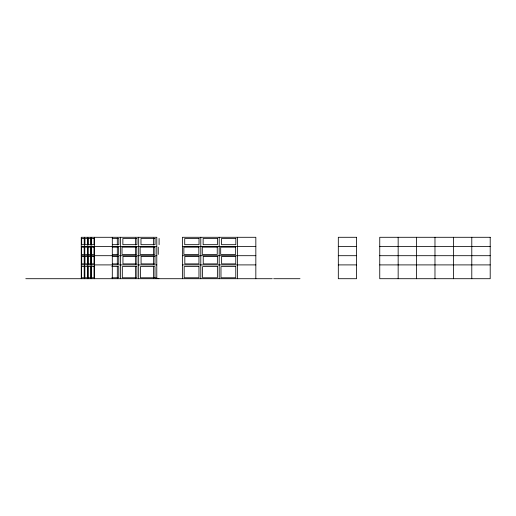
<?xml version="1.0" encoding="UTF-8"?>
<svg xmlns="http://www.w3.org/2000/svg" width="516" height="516" viewBox="0 0 516 516"><rect width="100%" height="100%" fill="white"/><g stroke="black" fill="none" stroke-linecap="round" stroke-linejoin="round"><path stroke-width="0.77" d="M112.565 238.469L118.822 238.469L118.822 244.681L112.565 244.681M81.264 246.493L156.787 246.493M182.38 246.493L255.833 246.493M338.315 246.493L356.543 246.493M379.75 246.493L490.2 246.493M112.436 247.145L118.641 247.145L118.641 254.453L112.436 254.453M81.264 255.697L156.787 255.697M182.38 255.697L255.833 255.697M338.315 255.697L356.543 255.697M379.75 255.697L490.2 255.697M112.572 256.439L118.757 256.439L118.757 263.889L112.572 263.889M81.264 264.901L156.787 264.901M182.38 264.901L255.833 264.901M338.315 264.901L356.543 264.901M379.75 264.901L490.2 264.901M111.862 266.598L118.764 266.598L118.764 277.782L111.862 277.782M154.987 277.782L140.423 277.782L140.423 266.598L154.987 266.598L154.987 277.782L158.909 278.711M25.8 278.711L272.287 278.711M273.648 278.711L299.996 278.711M471.792 237.289L471.792 278.711M453.383 237.289L453.383 278.711M434.975 237.289L434.975 278.711M416.567 237.289L416.567 278.711M398.159 237.289L398.159 278.711M255.833 278.711L255.833 237.289L182.38 237.289L182.38 278.711M237.605 237.289L237.605 278.711M219.197 237.289L219.197 278.711M200.788 237.289L200.788 278.711M159.089 238.469L159.089 244.681M158.251 247.145L158.251 254.453M156.787 278.711L156.787 237.289L81.264 237.289L81.264 278.711M153.542 238.057L153.542 244.958M153.542 247.261L153.542 254.93M153.542 256.465L153.542 264.134M153.542 266.437L153.542 277.943M138.669 237.289L138.669 278.711M135.431 238.057L135.431 244.958M135.431 247.261L135.431 254.93M135.431 256.465L135.431 264.134M135.431 266.437L135.431 277.943M120.557 237.289L120.557 278.711M117.313 238.057L117.313 244.958M117.313 247.261L117.313 254.93M117.313 256.465L117.313 264.134M117.313 266.437L117.313 277.943M112.301 237.289L112.301 278.711M94.37 237.289L94.37 278.711M91.093 237.289L91.093 278.711M87.817 237.289L87.817 278.711M84.54 237.289L84.54 278.711M356.543 237.289L338.315 237.289L338.315 278.711L356.543 278.711L356.543 237.289M490.2 237.289L379.75 237.289L379.75 278.711L490.2 278.711L490.2 237.289M84.231 238.469L81.683 238.469L81.683 244.681L84.231 244.681L84.231 238.469M87.501 238.469L84.959 238.469L84.959 244.681L87.501 244.681L87.501 238.469M90.777 238.469L88.236 238.469L88.236 244.681L90.777 244.681L90.777 238.469M94.054 238.469L91.513 238.469L91.513 244.681L94.054 244.681L94.054 238.469M136.934 238.469L122.86 238.469L122.86 244.681L136.934 244.681L136.934 238.469M155.052 238.469L140.978 238.469L140.978 244.681L155.052 244.681L155.052 238.469M199.028 238.469L184.722 238.469L184.722 244.681L199.028 244.681L199.028 238.469M217.436 238.469L203.13 238.469L203.13 244.681L217.436 244.681L217.436 238.469M235.844 238.469L221.538 238.469L221.538 244.681L235.844 244.681L235.844 238.469M84.198 247.145L81.528 247.145L81.528 254.453L84.198 254.453L84.198 247.145M87.468 247.145L84.805 247.145L84.805 254.453L87.468 254.453L87.468 247.145M90.745 247.145L88.081 247.145L88.081 254.453L90.745 254.453L90.745 247.145M94.022 247.145L91.358 247.145L91.358 254.453L94.022 254.453L94.022 247.145M136.753 247.145L122.021 247.145L122.021 254.453L136.753 254.453L136.753 247.145M154.871 247.145L140.139 247.145L140.139 254.453L154.871 254.453L154.871 247.145M198.841 247.145L183.87 247.145L183.87 254.453L198.841 254.453L198.841 247.145M217.249 247.145L202.278 247.145L202.278 254.453L217.249 254.453L217.249 247.145M235.657 247.145L220.687 247.145L220.687 254.453L235.657 254.453L235.657 247.145M84.218 256.439L81.702 256.439L81.702 263.889L84.218 263.889L84.218 256.439M87.494 256.439L84.972 256.439L84.972 263.889L87.494 263.889L87.494 256.439M90.764 256.439L88.249 256.439L88.249 263.889L90.764 263.889L90.764 256.439M94.041 256.439L91.526 256.439L91.526 263.889L94.041 263.889L94.041 256.439M136.869 256.439L122.95 256.439L122.95 263.889L136.869 263.889L136.869 256.439M154.987 256.439L141.068 256.439L141.068 263.889L154.987 263.889L154.987 256.439M198.957 256.439L184.818 256.439L184.818 263.889L198.957 263.889L198.957 256.439M217.365 256.439L203.227 256.439L203.227 263.889L217.365 263.889L217.365 256.439M235.773 256.439L221.635 256.439L221.635 263.889L235.773 263.889L235.773 256.439M84.218 266.598L81.586 266.598L81.586 277.782L84.218 277.782L84.218 266.598M87.494 266.598L84.856 266.598L84.856 277.782L87.494 277.782L87.494 266.598M90.771 266.598L88.133 266.598L88.133 277.782L90.771 277.782L90.771 266.598M94.047 266.598L91.409 266.598L91.409 277.782L94.047 277.782L94.047 266.598M136.875 266.598L122.311 266.598L122.311 277.782L136.875 277.782L136.875 266.598M198.963 266.598L184.167 266.598L184.167 277.782L198.963 277.782L198.963 266.598M217.371 266.598L202.575 266.598L202.575 277.782L217.371 277.782L217.371 266.598M235.78 266.598L220.983 266.598L220.983 277.782L235.78 277.782L235.78 266.598"/></g></svg>
